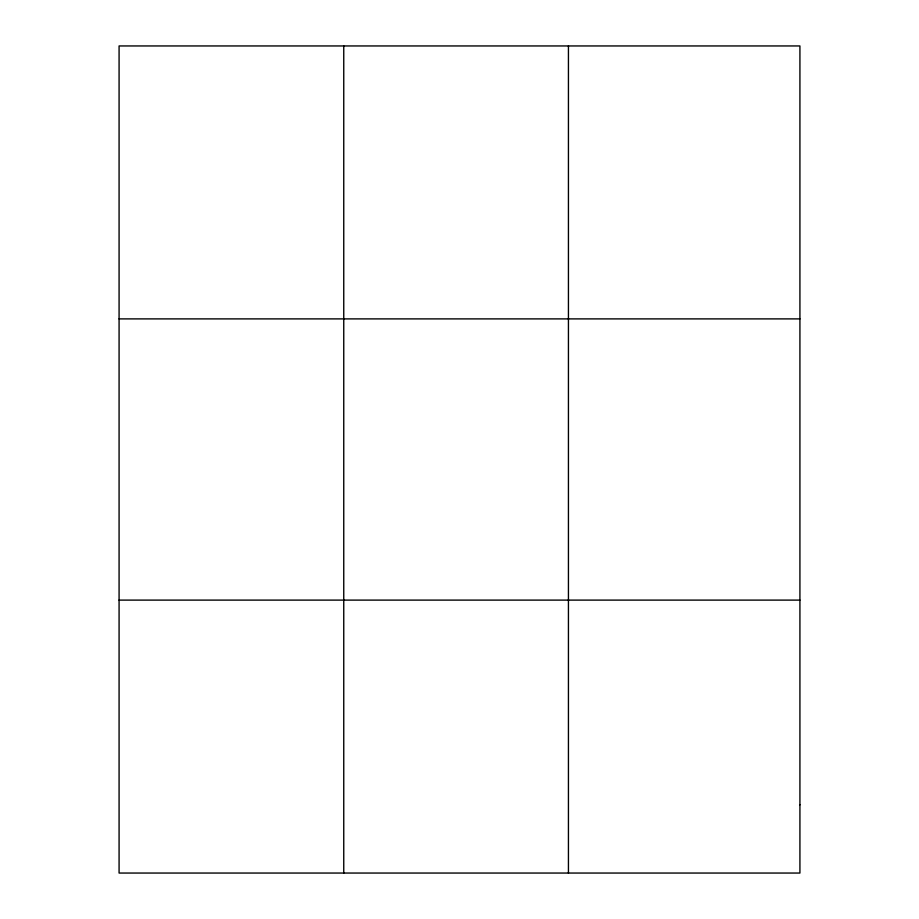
<?xml version="1.0" encoding="UTF-8"?>
<svg xmlns="http://www.w3.org/2000/svg" width="919" height="919" viewBox="0 0 919 919"><rect width="100%" height="100%" fill="white"/><g stroke="black" fill="none" stroke-linecap="round" stroke-linejoin="round"><path stroke-width="1.38" d="M119.079 318.893L799.921 318.893M119.079 600.107L799.921 600.107M568.436 45.95L568.436 873.05M343.752 45.95L343.752 873.05M799.921 804.814L799.921 873.05L119.079 873.05L119.079 45.95L799.921 45.95L799.921 804.814"/></g></svg>
